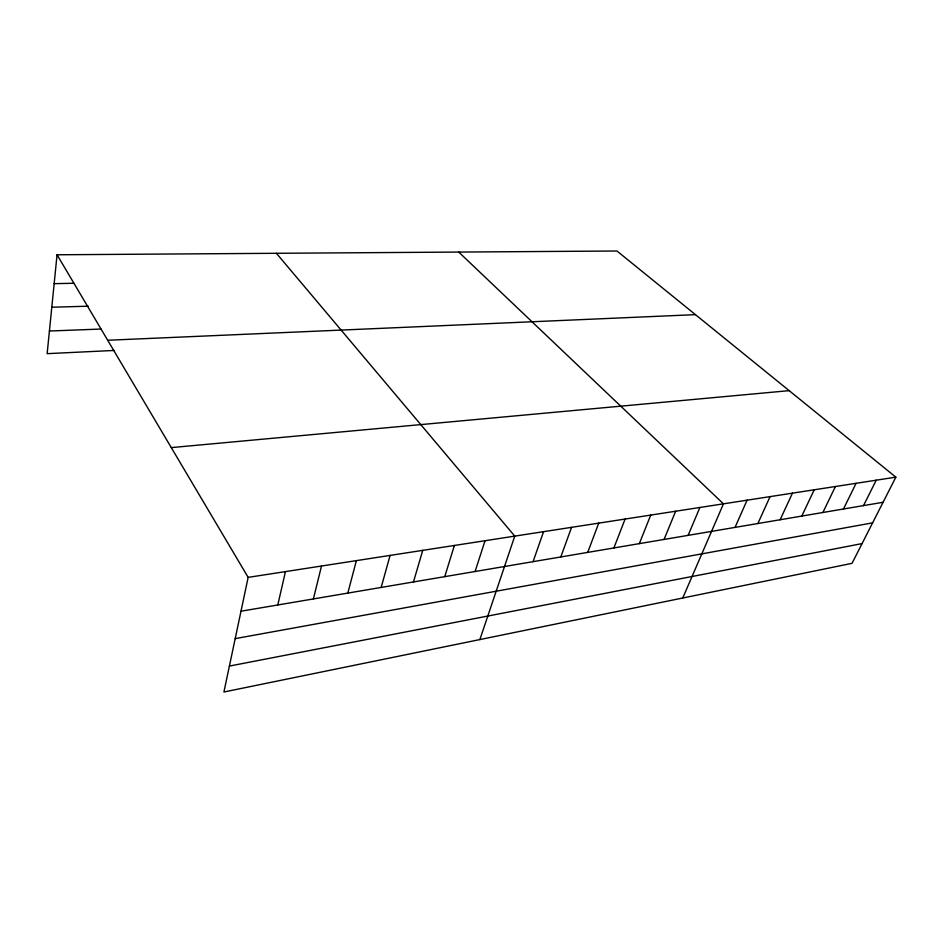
<?xml version="1.0" encoding="UTF-8"?>
<svg xmlns="http://www.w3.org/2000/svg" width="943" height="943" viewBox="0 0 943 943"><rect width="100%" height="100%" fill="white"/><g stroke="black" fill="none" stroke-linecap="round" stroke-linejoin="round"><path stroke-width="1.41" d="M57.051 254.775L248.15 577.375L223.915 691.997L852.024 563.336L895.85 477.158L616.958 251.003L57.051 254.775L47.15 353.66L113.938 350.454M277.796 604.97L285.446 571.599M313.394 598.935L321.504 566.024M347.826 593.088L356.371 560.625M381.161 587.442L390.096 555.415M413.458 581.961L422.759 550.358M444.742 576.656L454.385 545.467M475.083 571.505L485.044 540.716M479.869 639.566L514.76 536.119L276.405 253.29M533.066 561.663L543.581 531.663M560.79 556.959L571.564 527.337M587.725 552.398L598.722 523.129M613.893 547.954L625.103 519.051M639.33 543.639L650.741 515.078M664.061 539.443L675.659 511.224M688.131 535.365L699.883 507.475M682.744 598.015L723.458 503.833L458.722 252.064M735.033 527.408L747.092 500.167M757.877 523.53L770.077 496.619M780.132 519.758L792.45 493.154M801.798 516.08L814.222 489.782M822.897 512.497L835.427 486.505M843.466 509.008L856.091 483.311M863.517 505.613L876.224 480.187M229.397 666.076L862.067 543.592M235.196 638.623L872.617 522.846M240.995 611.217L883.061 502.289M248.15 577.375L895.85 477.158M171.284 447.607L789.161 390.65M107.691 340.258L695.439 314.644M49.413 331.028L100.972 329.036M51.806 307.229L88.159 306.192M54.164 283.654L73.825 283.277"/></g></svg>
